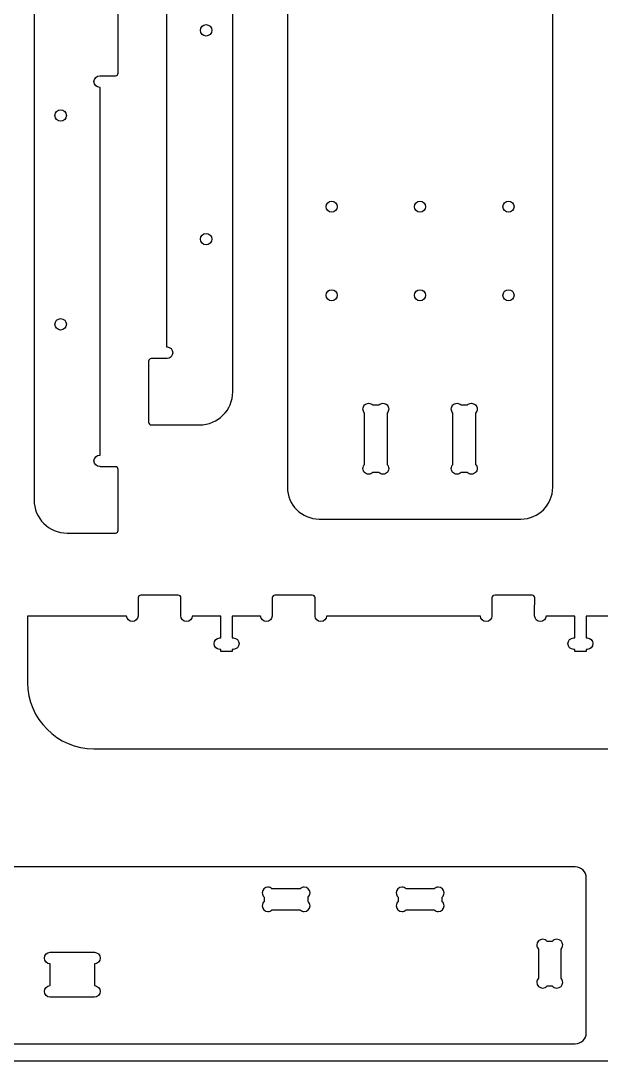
# Model space of a CAD drawing. Extents: x 0 to 4896, y 0 to 5028.
# Drawn here: x 3504 to 3837, y 3809 to 4406 of the extents above; entities that cross this region are included whole.
import ezdxf

# ---------------------------------------------------------------- set-up
doc = ezdxf.new("R2010")
doc.units = 0
doc.layers.add('Layer_1', color=7, linetype='CONTINUOUS')

msp = doc.modelspace()

# ---------------------------------------------------------------- linework, layer by layer
at = {"layer": 'Layer_1', "color": 1}
msp.add_lwpolyline([(2457.372163, 5027.708851), (4895.721448, 5027.708851), (4895.721448, 3808.559707), (2457.372163, 3808.559707), (2457.372163, 5027.708851)], dxfattribs=at)
at = {"layer": 'Layer_1', "color": 7}
for points in [[(3625.247964, 4192.748508), (3625.247964, 4980.166006)], [(3656.688761, 4980.946632), (3656.688761, 4137.948854)], [(3809.053511, 4137.948854), (3809.053511, 4980.946632)], [(3511.171455, 4918.077117), (3511.171455, 4130.659619)], [(3587.527298, 4429.541701), (3587.192131, 4429.541701), (3587.192131, 4218.466008), (3587.527298, 4218.466008)], [(3559.501926, 4375.681283), (3559.501926, 4410.606283)], [(3609.97277, 4403.462674), (3609.97277, 4403.462674)], [(3548.89212, 4374.058506), (3549.227288, 4374.058506), (3549.227288, 4374.093783), (3557.914426, 4374.093783)], [(3548.89212, 4156.377119), (3549.227288, 4156.377119), (3549.227288, 4367.452812), (3548.89212, 4367.452812)], [(3526.446648, 4347.988228), (3526.446648, 4347.988228)], [(3682.062317, 4302.131632), (3682.062317, 4302.131632)], [(3732.87115, 4302.131632), (3732.87115, 4302.131632)], [(3783.67115, 4302.131632), (3783.67115, 4302.131632)], [(3609.97277, 4283.66809), (3609.97277, 4283.66809)], [(3682.062317, 4251.331632), (3682.062317, 4251.331632)], [(3732.87115, 4251.331632), (3732.87115, 4251.331632)], [(3783.67115, 4251.331632), (3783.67115, 4251.331632)], [(3526.446648, 4228.202674), (3526.446648, 4228.202674)], [(3576.917493, 4210.237254), (3576.917493, 4175.312254)], [(3587.527298, 4211.860032), (3587.192131, 4211.860032), (3587.192131, 4211.824754), (3578.504993, 4211.824754)], [(3703.352456, 4186.12955), (3703.352456, 4186.12955)], [(3754.134845, 4186.12955), (3754.134845, 4186.12955)], [(3701.015458, 4185.168866), (3701.015458, 4185.185799), (3701.032956, 4185.185799)], [(3701.015458, 4151.046506), (3701.015458, 4162.229561), (3701.015458, 4169.311646), (3701.015458, 4173.51845), (3701.015458, 4180.494701)], [(3705.671984, 4185.185799), (3709.270317, 4185.185799)], [(3713.909345, 4185.185799), (3713.926842, 4185.185799), (3713.926842, 4185.168866)], [(3713.926842, 4180.494701), (3713.926842, 4173.51845), (3713.926842, 4169.311646), (3713.926842, 4162.229561), (3713.926842, 4151.046506)], [(3751.797819, 4185.168866), (3751.797819, 4185.185799), (3751.815317, 4185.185799)], [(3751.797819, 4151.046506), (3751.797819, 4162.229561), (3751.797819, 4169.311646), (3751.797819, 4173.51845), (3751.797819, 4180.494701)], [(3756.454345, 4185.185799), (3760.052678, 4185.185799)], [(3764.691706, 4185.185799), (3764.709204, 4185.185799), (3764.709204, 4185.168866)], [(3764.709204, 4180.494701), (3764.709204, 4173.51845), (3764.709204, 4169.311646), (3764.709204, 4162.229561), (3764.709204, 4151.046506)], [(3578.504993, 4173.724754), (3587.192131, 4173.724754), (3587.27152, 4173.724754), (3606.215687, 4173.724754), (3606.224436, 4173.724754)], [(3557.914426, 4149.735866), (3549.227288, 4149.735866), (3549.227288, 4149.771143), (3548.89212, 4149.771143)], [(3559.501926, 4113.223366), (3559.501926, 4148.148366)], [(3701.032956, 4146.355408), (3701.015458, 4146.355408), (3701.015458, 4146.372341)], [(3709.270317, 4146.355408), (3705.671984, 4146.355408)], [(3713.926842, 4146.372341), (3713.926842, 4146.355408), (3713.909345, 4146.355408)], [(3751.815317, 4146.355408), (3751.797819, 4146.355408), (3751.797819, 4146.372341)], [(3760.052678, 4146.355408), (3756.454345, 4146.355408)], [(3764.709204, 4146.372341), (3764.709204, 4146.355408), (3764.691706, 4146.355408)], [(3674.927372, 4119.710243), (3790.8149, 4119.710243)], [(3530.194983, 4111.635866), (3530.203732, 4111.635866), (3549.147898, 4111.635866), (3549.227288, 4111.635866), (3557.914426, 4111.635866), (3557.914426, 4111.635866)], [(3570.953629, 4074.444339), (3570.953629, 4070.501977), (3570.953629, 4065.660172), (3570.953629, 4064.063641), (3570.90932, 4064.063641)], [(3593.972238, 4076.02309), (3572.541129, 4076.02309)], [(3595.559738, 4071.07517), (3595.559738, 4074.444339)], [(3647.947238, 4074.444339), (3647.947238, 4070.413641), (3647.947238, 4064.063641), (3647.903211, 4064.063641)], [(3670.966129, 4076.02309), (3649.534738, 4076.02309)], [(3672.597656, 4064.063641), (3672.553629, 4064.063641), (3672.553629, 4065.660172), (3672.553629, 4074.444339)], [(3774.179876, 4074.444339), (3774.179876, 4070.501977), (3774.179876, 4065.660172), (3774.179876, 4064.063641), (3774.135849, 4064.063641)], [(3797.198767, 4076.02309), (3775.767376, 4076.02309)], [(3798.786267, 4071.07517), (3798.786267, 4074.444339)], [(3595.462654, 4064.204752), (3595.462654, 4070.299059)], [(3798.689182, 4064.204752), (3798.689182, 4070.299059)], [(3564.321407, 4064.063641), (3545.571127, 4064.063641), (3507.479876, 4064.063641), (3507.479876, 4025.999201), (3507.479876, 4025.982268)], [(3617.881822, 4051.478506), (3618.463765, 4051.478506), (3618.463765, 4064.063641), (3602.050849, 4064.063641)], [(3641.315016, 4064.063641), (3625.034462, 4064.063641), (3625.034462, 4051.478506), (3625.625154, 4051.478506)], [(3767.547654, 4064.063641), (3679.185851, 4064.063641)], [(3821.108351, 4051.478506), (3821.690294, 4051.478506), (3821.690294, 4064.063641), (3805.277378, 4064.063641)], [(3844.541545, 4064.063641), (3828.260709, 4064.063641), (3828.260709, 4051.478506), (3828.851682, 4051.478506)], [(3625.625154, 4044.90809), (3625.034462, 4044.90809), (3625.034462, 4043.761421), (3618.463765, 4043.761421), (3618.463765, 4044.90809), (3617.881822, 4044.90809)], [(3828.851682, 4044.90809), (3828.260709, 4044.90809), (3828.260709, 4043.761421), (3821.690294, 4043.761421), (3821.690294, 4044.90809), (3821.108351, 4044.90809)], [(3545.571127, 3987.891017), (3901.162378, 3987.891017)], [(3822.021284, 3920.072452), (3072.756844, 3920.072452), (3072.756844, 3920.072452)], [(3828.371284, 3824.85773), (3828.371284, 3913.722452)], [(3645.517813, 3908.439534), (3645.517813, 3908.439534)], [(3664.047395, 3907.504814), (3647.828648, 3907.504814)], [(3722.511704, 3908.439534), (3722.511704, 3908.439534)], [(3741.041286, 3907.504814), (3724.822257, 3907.504814)], [(3643.242537, 3902.751063), (3643.242537, 3900.10523)], [(3668.642537, 3900.10523), (3668.642537, 3902.751063)], [(3720.236146, 3902.751063), (3720.236146, 3900.10523)], [(3745.636146, 3900.10523), (3745.636146, 3902.751063)], [(3647.828648, 3895.351479), (3664.047395, 3895.351479)], [(3724.822257, 3895.351479), (3741.041286, 3895.351479)], [(3803.262537, 3878.559257), (3803.262537, 3878.559257)], [(3808.853924, 3877.22745), (3805.90837, 3877.22745)], [(3520.422813, 3871.04509), (3545.822813, 3871.04509)], [(3520.422813, 3871.04509), (3520.422813, 3871.04509)], [(3800.916424, 3872.932592), (3800.916424, 3856.131339)], [(3813.836839, 3856.14037), (3813.836839, 3872.923561)], [(3520.422813, 3851.915786), (3520.422813, 3864.439397)], [(3545.831279, 3864.439397), (3545.822813, 3864.439397), (3545.822813, 3851.915786), (3545.831279, 3851.915786)], [(3805.899622, 3851.82745), (3808.853924, 3851.82745)], [(3545.822813, 3845.310092), (3520.422813, 3845.310092)], [(3072.756844, 3818.50773), (3822.021284, 3818.50773)]]:
    msp.add_lwpolyline(points, dxfattribs=at)
for points in [[(3606.691937, 4400.17281), (3606.691937, 4401.986934), (3608.158646, 4403.462674), (3609.97277, 4403.462674)], [(3609.97277, 4403.462674), (3611.786923, 4403.462674), (3613.253604, 4401.986934), (3613.253604, 4400.17281)], [(3609.97277, 4396.891977), (3608.158646, 4396.891977), (3606.691937, 4398.358686), (3606.691937, 4400.17281)], [(3613.253604, 4400.17281), (3613.253604, 4398.358686), (3611.786923, 4396.891977), (3609.97277, 4396.891977)], [(3545.593676, 4370.751143), (3545.593676, 4372.580508), (3547.062841, 4374.058506), (3548.89212, 4374.058506)], [(3557.914426, 4374.093783), (3558.793944, 4374.093783), (3559.501954, 4374.801879), (3559.501926, 4375.681283)], [(3548.89212, 4367.452812), (3547.062812, 4367.452812), (3545.593676, 4368.922061), (3545.593676, 4370.751143)], [(3523.165815, 4351.27781), (3523.165815, 4353.091934), (3524.632496, 4354.558643), (3526.446648, 4354.558643)], [(3526.446648, 4354.558643), (3528.260773, 4354.558643), (3529.727482, 4353.091934), (3529.727482, 4351.27781)], [(3526.446648, 4347.988228), (3524.632496, 4347.988228), (3523.165815, 4349.463686), (3523.165815, 4351.27781)], [(3529.727482, 4351.27781), (3529.727482, 4349.463686), (3528.260773, 4347.988228), (3526.446648, 4347.988228)], [(3678.887317, 4298.956632), (3678.887317, 4300.710079), (3680.308785, 4302.131632), (3682.062317, 4302.131632)], [(3682.062317, 4302.131632), (3683.81582, 4302.131632), (3685.237288, 4300.710079), (3685.237317, 4298.956632)], [(3729.69615, 4298.956632), (3729.69615, 4300.710079), (3731.117647, 4302.131632), (3732.87115, 4302.131632)], [(3732.87115, 4302.131632), (3734.624653, 4302.131632), (3736.04615, 4300.710079), (3736.04615, 4298.956632)], [(3780.49615, 4298.956632), (3780.49615, 4300.710079), (3781.917647, 4302.131632), (3783.67115, 4302.131632)], [(3783.67115, 4302.131632), (3785.424653, 4302.131632), (3786.84615, 4300.710079), (3786.84615, 4298.956632)], [(3682.062317, 4295.781632), (3680.308785, 4295.781632), (3678.887288, 4297.203186), (3678.887317, 4298.956632)], [(3685.237317, 4298.956632), (3685.237317, 4297.203186), (3683.81582, 4295.781632), (3682.062317, 4295.781632)], [(3732.87115, 4295.781632), (3731.117647, 4295.781632), (3729.69615, 4297.203186), (3729.69615, 4298.956632)], [(3736.04615, 4298.956632), (3736.04615, 4297.203186), (3734.624653, 4295.781632), (3732.87115, 4295.781632)], [(3783.67115, 4295.781632), (3781.917647, 4295.781632), (3780.49615, 4297.203186), (3780.49615, 4298.956632)], [(3786.84615, 4298.956632), (3786.84615, 4297.203186), (3785.424653, 4295.781632), (3783.67115, 4295.781632)], [(3606.691937, 4280.378508), (3606.691937, 4282.192632), (3608.158646, 4283.66809), (3609.97277, 4283.66809)], [(3609.97277, 4283.66809), (3611.786923, 4283.66809), (3613.253604, 4282.192632), (3613.253604, 4280.378508)], [(3609.97277, 4277.097674), (3608.158646, 4277.097674), (3606.691937, 4278.564101), (3606.691937, 4280.378508)], [(3613.253604, 4280.378508), (3613.253604, 4278.564101), (3611.786923, 4277.097674), (3609.97277, 4277.097674)], [(3682.062317, 4244.981632), (3680.308785, 4244.981632), (3678.887288, 4246.403186), (3678.887317, 4248.156632)], [(3678.887317, 4248.156632), (3678.887317, 4249.910079), (3680.308785, 4251.331632), (3682.062317, 4251.331632)], [(3682.062317, 4251.331632), (3683.81582, 4251.331632), (3685.237288, 4249.910079), (3685.237317, 4248.156632)], [(3685.237317, 4248.156632), (3685.237317, 4246.403186), (3683.81582, 4244.981632), (3682.062317, 4244.981632)], [(3729.69615, 4248.156632), (3729.69615, 4249.910079), (3731.117647, 4251.331632), (3732.87115, 4251.331632)], [(3732.87115, 4244.981632), (3731.117647, 4244.981632), (3729.69615, 4246.403186), (3729.69615, 4248.156632)], [(3732.87115, 4251.331632), (3734.624653, 4251.331632), (3736.04615, 4249.910079), (3736.04615, 4248.156632)], [(3736.04615, 4248.156632), (3736.04615, 4246.403186), (3734.624653, 4244.981632), (3732.87115, 4244.981632)], [(3780.49615, 4248.156632), (3780.49615, 4249.910079), (3781.917647, 4251.331632), (3783.67115, 4251.331632)], [(3783.67115, 4244.981632), (3781.917647, 4244.981632), (3780.49615, 4246.403186), (3780.49615, 4248.156632)], [(3783.67115, 4251.331632), (3785.424653, 4251.331632), (3786.84615, 4249.910079), (3786.84615, 4248.156632)], [(3786.84615, 4248.156632), (3786.84615, 4246.403186), (3785.424653, 4244.981632), (3783.67115, 4244.981632)], [(3523.165815, 4231.492257), (3523.165815, 4233.306381), (3524.632496, 4234.77309), (3526.446648, 4234.77309)], [(3526.446648, 4234.77309), (3528.260773, 4234.77309), (3529.727482, 4233.306381), (3529.727482, 4231.492257)], [(3526.446648, 4228.202674), (3524.632496, 4228.202674), (3523.165815, 4229.678132), (3523.165815, 4231.492257)], [(3529.727482, 4231.492257), (3529.727482, 4229.678132), (3528.260773, 4228.202674), (3526.446648, 4228.202674)], [(3587.527298, 4218.466008), (3589.356606, 4218.466008), (3590.825742, 4216.98801), (3590.825742, 4215.158646)], [(3578.504993, 4211.824754), (3577.625475, 4211.824754), (3576.917464, 4211.116941), (3576.917493, 4210.237254)], [(3590.825742, 4215.158646), (3590.825742, 4213.329281), (3589.356578, 4211.860032), (3587.527298, 4211.860032)], [(3606.224436, 4173.724754), (3616.762868, 4173.724754), (3625.247964, 4182.210048), (3625.247964, 4192.748508)], [(3701.032956, 4185.185799), (3701.62836, 4185.772539), (3702.446748, 4186.12955), (3703.352456, 4186.12955)], [(3703.352456, 4186.12955), (3704.258248, 4186.12955), (3705.076579, 4185.772539), (3705.671984, 4185.185799)], [(3709.270317, 4185.185799), (3709.865721, 4185.772539), (3710.684109, 4186.12955), (3711.589845, 4186.12955)], [(3711.589845, 4186.12955), (3712.495298, 4186.12955), (3713.313969, 4185.772257), (3713.909345, 4185.185799)], [(3751.815317, 4185.185799), (3752.410721, 4185.772539), (3753.229137, 4186.12955), (3754.134845, 4186.12955)], [(3754.134845, 4186.12955), (3755.040552, 4186.12955), (3755.85894, 4185.772539), (3756.454345, 4185.185799)], [(3760.052678, 4185.185799), (3760.648082, 4185.772539), (3761.466442, 4186.12955), (3762.372178, 4186.12955)], [(3762.372178, 4186.12955), (3763.277716, 4186.12955), (3764.09633, 4185.772257), (3764.691706, 4185.185799)], [(3700.054153, 4182.831783), (3700.054124, 4183.746466), (3700.418614, 4184.572248), (3701.015458, 4185.168866)], [(3701.015458, 4180.494701), (3700.418614, 4181.091319), (3700.054124, 4181.917101), (3700.054153, 4182.831783)], [(3713.926842, 4185.168866), (3714.523686, 4184.572248), (3714.896981, 4183.746466), (3714.896981, 4182.831783)], [(3714.896981, 4182.831783), (3714.896981, 4181.917101), (3714.523686, 4181.091319), (3713.926842, 4180.494701)], [(3750.836486, 4182.831783), (3750.836514, 4183.746466), (3751.200976, 4184.572248), (3751.797819, 4185.168866)], [(3751.797819, 4180.494701), (3751.200976, 4181.091319), (3750.836486, 4181.917101), (3750.836486, 4182.831783)], [(3764.709204, 4185.168866), (3765.306047, 4184.572248), (3765.679342, 4183.746466), (3765.679342, 4182.831783)], [(3765.679342, 4182.831783), (3765.679342, 4181.917101), (3765.306047, 4181.091319), (3764.709204, 4180.494701)], [(3576.917493, 4175.312254), (3576.917493, 4174.43285), (3577.625504, 4173.724754), (3578.504993, 4173.724754)], [(3545.593676, 4153.069757), (3545.593676, 4154.899121), (3547.062841, 4156.377119), (3548.89212, 4156.377119)], [(3548.89212, 4149.771143), (3547.062812, 4149.771143), (3545.593676, 4151.240392), (3545.593676, 4153.069757)], [(3700.054153, 4148.709423), (3700.054096, 4149.624106), (3700.418614, 4150.449606), (3701.015458, 4151.046506)], [(3713.926842, 4151.046506), (3714.523686, 4150.449606), (3714.896981, 4149.624106), (3714.896981, 4148.709423)], [(3750.836486, 4148.709423), (3750.836457, 4149.624106), (3751.200976, 4150.449606), (3751.797819, 4151.046506)], [(3764.709204, 4151.046506), (3765.306047, 4150.449606), (3765.679342, 4149.624106), (3765.679342, 4148.709423)], [(3559.501926, 4148.148366), (3559.501926, 4149.028052), (3558.793915, 4149.735866), (3557.914426, 4149.735866)], [(3701.015458, 4146.372341), (3700.418614, 4146.968959), (3700.054153, 4147.794741), (3700.054153, 4148.709423)], [(3703.352456, 4145.402908), (3702.446748, 4145.402908), (3701.62836, 4145.76895), (3701.032956, 4146.355408)], [(3705.671984, 4146.355408), (3705.076579, 4145.76895), (3704.258191, 4145.402908), (3703.352456, 4145.402908)], [(3711.589845, 4145.402908), (3710.684053, 4145.402908), (3709.865721, 4145.76895), (3709.270317, 4146.355408)], [(3713.909345, 4146.355408), (3713.313969, 4145.769232), (3712.495327, 4145.402908), (3711.589845, 4145.402908)], [(3714.896981, 4148.709423), (3714.896981, 4147.794741), (3714.523686, 4146.968959), (3713.926842, 4146.372341)], [(3751.797819, 4146.372341), (3751.200976, 4146.968959), (3750.836514, 4147.794741), (3750.836486, 4148.709423)], [(3754.134845, 4145.402908), (3753.229109, 4145.402908), (3752.410721, 4145.76895), (3751.815317, 4146.355408)], [(3756.454345, 4146.355408), (3755.85894, 4145.76895), (3755.040581, 4145.402908), (3754.134845, 4145.402908)], [(3762.372178, 4145.402908), (3761.46647, 4145.402908), (3760.648082, 4145.76895), (3760.052678, 4146.355408)], [(3764.691706, 4146.355408), (3764.09633, 4145.769232), (3763.277688, 4145.402908), (3762.372178, 4145.402908)], [(3765.679342, 4148.709423), (3765.679342, 4147.794741), (3765.306047, 4146.968959), (3764.709204, 4146.372341)], [(3656.688761, 4137.948854), (3656.688761, 4127.846146), (3664.824494, 4119.710243), (3674.927372, 4119.710243)], [(3790.8149, 4119.710243), (3800.917778, 4119.710243), (3809.053511, 4127.846146), (3809.053511, 4137.948854)], [(3511.171455, 4130.659619), (3511.171512, 4120.121159), (3519.656551, 4111.635866), (3530.194983, 4111.635866)], [(3557.914426, 4111.635866), (3558.793944, 4111.635866), (3559.501954, 4112.343961), (3559.501926, 4113.223366)], [(3572.541129, 4076.02309), (3571.661442, 4076.02309), (3570.953629, 4075.31697), (3570.953629, 4074.444339)], [(3595.559738, 4074.444339), (3595.559738, 4075.31697), (3594.851642, 4076.02309), (3593.972238, 4076.02309)], [(3649.534738, 4076.02309), (3648.655334, 4076.02309), (3647.947238, 4075.31697), (3647.947238, 4074.444339)], [(3672.553629, 4074.444339), (3672.553629, 4075.31697), (3671.845534, 4076.02309), (3670.966129, 4076.02309)], [(3775.767376, 4076.02309), (3774.887971, 4076.02309), (3774.179876, 4075.31697), (3774.179876, 4074.444339)], [(3798.786267, 4074.444339), (3798.786267, 4075.31697), (3798.078171, 4076.02309), (3797.198767, 4076.02309)], [(3595.462654, 4070.299059), (3595.462654, 4070.566041), (3595.500754, 4070.826814), (3595.559738, 4071.07517)], [(3798.689182, 4070.299059), (3798.689182, 4070.566041), (3798.727282, 4070.826814), (3798.786267, 4071.07517)], [(3567.610989, 4060.906421), (3565.829885, 4060.906421), (3564.395914, 4062.302292), (3564.321407, 4064.063641)], [(3570.90932, 4064.063641), (3570.834531, 4062.302292), (3569.392094, 4060.906421), (3567.610989, 4060.906421)], [(3598.761267, 4060.906421), (3596.931902, 4060.906421), (3595.462654, 4062.375952), (3595.462654, 4064.204752)], [(3602.050849, 4064.063641), (3601.976342, 4062.302292), (3600.542371, 4060.906421), (3598.761267, 4060.906421)], [(3644.613629, 4060.906421), (3642.832242, 4060.906421), (3641.390087, 4062.302292), (3641.315016, 4064.063641)], [(3647.903211, 4064.063641), (3647.828705, 4062.302292), (3646.394734, 4060.906421), (3644.613629, 4060.906421)], [(3675.887238, 4060.906421), (3674.106134, 4060.906421), (3672.672162, 4062.302292), (3672.597656, 4064.063641)], [(3679.185851, 4064.063641), (3679.11078, 4062.302292), (3677.668342, 4060.906421), (3675.887238, 4060.906421)], [(3770.837518, 4060.906421), (3769.056131, 4060.906421), (3767.622442, 4062.302292), (3767.547654, 4064.063641)], [(3774.135849, 4064.063641), (3774.060778, 4062.302292), (3772.618622, 4060.906421), (3770.837518, 4060.906421)], [(3801.987796, 4060.906421), (3800.158431, 4060.906421), (3798.689182, 4062.375952), (3798.689182, 4064.204752)], [(3805.277378, 4064.063641), (3805.202871, 4062.302292), (3803.7689, 4060.906421), (3801.987796, 4060.906421)], [(3614.59224, 4048.188641), (3614.59224, 4050.008692), (3616.062336, 4051.478506), (3617.881822, 4051.478506)], [(3625.625154, 4051.478506), (3627.44464, 4051.478506), (3628.915018, 4050.008128), (3628.915018, 4048.188641)], [(3817.818487, 4048.188641), (3817.818487, 4050.008692), (3819.288865, 4051.478506), (3821.108351, 4051.478506)], [(3828.851682, 4051.478506), (3830.671169, 4051.478506), (3832.141265, 4050.008128), (3832.141265, 4048.188641)], [(3617.881822, 4044.90809), (3616.062336, 4044.90809), (3614.59224, 4046.369154), (3614.59224, 4048.188641)], [(3628.915018, 4048.188641), (3628.915018, 4046.369437), (3627.44464, 4044.90809), (3625.625154, 4044.90809)], [(3821.108351, 4044.90809), (3819.288865, 4044.90809), (3817.818487, 4046.369154), (3817.818487, 4048.188641)], [(3832.141265, 4048.188641), (3832.141265, 4046.369437), (3830.671169, 4044.90809), (3828.851682, 4044.90809)], [(3507.479876, 4025.982268), (3507.479876, 4004.882206), (3524.471065, 3987.891017), (3545.571127, 3987.891017)], [(3828.371284, 3913.722452), (3828.371284, 3917.240352), (3825.539184, 3920.072452), (3822.021284, 3920.072452)], [(3645.517813, 3908.439534), (3643.688448, 3908.439534), (3642.219482, 3906.970286), (3642.219482, 3905.141203)], [(3642.219482, 3905.141203), (3642.219482, 3904.19717), (3642.61177, 3903.351632), (3643.242537, 3902.751063)], [(3647.828648, 3907.504814), (3647.234006, 3908.08591), (3646.418666, 3908.439534), (3645.517813, 3908.439534)], [(3666.35823, 3908.439534), (3665.457095, 3908.439534), (3664.642037, 3908.086192), (3664.047395, 3907.504814)], [(3669.665593, 3905.141203), (3669.665593, 3906.970286), (3668.187595, 3908.439534), (3666.35823, 3908.439534)], [(3668.642537, 3902.751063), (3669.271328, 3903.351632), (3669.665593, 3904.199146), (3669.665593, 3905.141203)], [(3722.511704, 3908.439534), (3720.682339, 3908.439534), (3719.21309, 3906.970286), (3719.21309, 3905.141203)], [(3719.21309, 3905.141203), (3719.21309, 3904.19717), (3719.605379, 3903.351632), (3720.236146, 3902.751063)], [(3724.822257, 3907.504814), (3724.227615, 3908.08591), (3723.412839, 3908.439534), (3722.511704, 3908.439534)], [(3743.351839, 3908.439534), (3742.450986, 3908.439534), (3741.635928, 3908.086192), (3741.041286, 3907.504814)], [(3746.659202, 3905.141203), (3746.659202, 3906.970286), (3745.181486, 3908.439534), (3743.351839, 3908.439534)], [(3745.636146, 3902.751063), (3746.264937, 3903.351632), (3746.659202, 3904.199146), (3746.659202, 3905.141203)], [(3643.242537, 3900.10523), (3642.61177, 3899.504661), (3642.219482, 3898.658841), (3642.219482, 3897.71509)], [(3669.665593, 3897.71509), (3669.665593, 3898.657148), (3669.271328, 3899.504661), (3668.642537, 3900.10523)], [(3720.236146, 3900.10523), (3719.605379, 3899.504661), (3719.21309, 3898.658841), (3719.21309, 3897.71509)], [(3746.659202, 3897.71509), (3746.659202, 3898.657148), (3746.264937, 3899.504661), (3745.636146, 3900.10523)], [(3642.219482, 3897.71509), (3642.219482, 3895.885726), (3643.688448, 3894.407728), (3645.517813, 3894.407728)], [(3645.517813, 3894.407728), (3646.418666, 3894.407728), (3647.234006, 3894.770383), (3647.828648, 3895.351479)], [(3664.047395, 3895.351479), (3664.642037, 3894.770101), (3665.457095, 3894.407728), (3666.35823, 3894.407728)], [(3666.35823, 3894.407728), (3668.187595, 3894.407728), (3669.665593, 3895.885726), (3669.665593, 3897.71509)], [(3719.21309, 3897.71509), (3719.21309, 3895.885726), (3720.682339, 3894.407728), (3722.511704, 3894.407728)], [(3722.511704, 3894.407728), (3723.412839, 3894.407728), (3724.227615, 3894.770383), (3724.822257, 3895.351479)], [(3741.041286, 3895.351479), (3741.635928, 3894.770101), (3742.450986, 3894.407728), (3743.351839, 3894.407728)], [(3743.351839, 3894.407728), (3745.181204, 3894.407728), (3746.659202, 3895.885726), (3746.659202, 3897.71509)], [(3803.262537, 3878.559257), (3801.433455, 3878.559257), (3799.955175, 3877.09029), (3799.955175, 3875.260926)], [(3799.955175, 3875.260926), (3799.955175, 3874.350759), (3800.324604, 3873.528928), (3800.916424, 3872.932592)], [(3805.90837, 3877.22745), (3805.307802, 3878.034888), (3804.351068, 3878.559257), (3803.262537, 3878.559257)], [(3811.499757, 3878.559257), (3810.412355, 3878.559257), (3809.454775, 3878.033759), (3808.853924, 3877.22745)], [(3814.79837, 3875.260926), (3814.79837, 3877.09029), (3813.329122, 3878.559257), (3811.499757, 3878.559257)], [(3813.836839, 3872.923561), (3814.433739, 3873.520461), (3814.79837, 3874.346243), (3814.79837, 3875.260926)], [(3517.115733, 3867.746759), (3517.115733, 3869.575841), (3518.593448, 3871.04509), (3520.422813, 3871.04509)], [(3545.822813, 3871.04509), (3545.825635, 3871.04509), (3545.828457, 3871.04509), (3545.831279, 3871.04509)], [(3545.831279, 3871.04509), (3547.660362, 3871.04509), (3549.129893, 3869.575841), (3549.12961, 3867.746759)], [(3520.422813, 3864.439397), (3518.593448, 3864.439397), (3517.115733, 3865.917394), (3517.115733, 3867.746759)], [(3549.12961, 3867.746759), (3549.12961, 3865.917394), (3547.660362, 3864.439397), (3545.831279, 3864.439397)], [(3517.115733, 3848.608423), (3517.115733, 3850.437788), (3518.593448, 3851.915786), (3520.422813, 3851.915786)], [(3545.831279, 3851.915786), (3547.660362, 3851.915786), (3549.129893, 3850.437788), (3549.12961, 3848.608423)], [(3800.916424, 3856.131339), (3800.324604, 3855.535286), (3799.955175, 3854.713172), (3799.955175, 3853.803006)], [(3799.955175, 3853.803006), (3799.955175, 3851.973641), (3801.433455, 3850.504957), (3803.262537, 3850.504674)], [(3803.262537, 3850.504674), (3804.347964, 3850.504674), (3805.298488, 3851.023963), (3805.899622, 3851.82745)], [(3808.853924, 3851.82745), (3809.455057, 3851.022834), (3810.413484, 3850.504957), (3811.499757, 3850.504674)], [(3811.499757, 3850.504674), (3813.329122, 3850.504674), (3814.79837, 3851.973641), (3814.79837, 3853.803006)], [(3814.79837, 3853.803006), (3814.79837, 3854.717688), (3814.434022, 3855.54347), (3813.836839, 3856.14037)], [(3520.422813, 3845.310092), (3518.593448, 3845.310092), (3517.115733, 3846.779059), (3517.115733, 3848.608423)], [(3545.831279, 3845.310092), (3545.828457, 3845.310092), (3545.825635, 3845.310092), (3545.822813, 3845.310092)], [(3549.12961, 3848.608423), (3549.12961, 3846.779059), (3547.660362, 3845.310092), (3545.831279, 3845.310092)], [(3822.021284, 3818.50773), (3825.539466, 3818.50773), (3828.371284, 3821.33983), (3828.371284, 3824.85773)]]:
    msp.add_open_spline(points, degree=3, dxfattribs=at)

doc.saveas('drawing.dxf')
